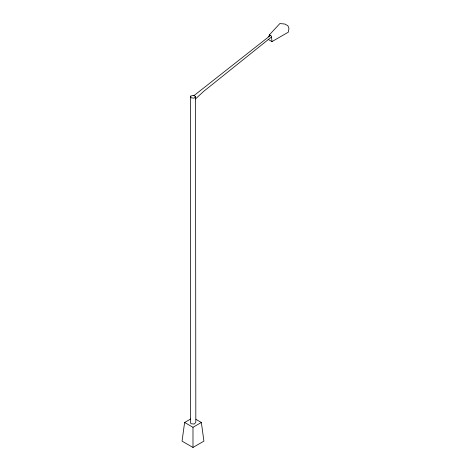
<?xml version="1.0" encoding="UTF-8"?>
<svg xmlns="http://www.w3.org/2000/svg" width="471" height="471" viewBox="0 0 471 471"><rect width="100%" height="100%" fill="white"/><g stroke="black" fill="none" stroke-linecap="round" stroke-linejoin="round"><path stroke-width="0.71" d="M190.649 96.113L190.396 421.804L190.926 423.741L194.282 424.047L195.824 422.299L195.536 96.561L193.375 95.313L190.649 96.113L191.132 97.856L194.152 98.133L195.536 96.561M190.596 419.019L184.626 422.469L182.047 441.133L192.986 447.45L203.925 441.133L201.347 422.469L195.971 419.367M268.823 36.838L269.33 34.913L279.88 23.55L284.92 24.045L287.946 25.793L288.953 28.407L288.317 32.175L271.973 41.607L268.152 39.399M195.418 99.016L203.643 91.403L271.331 37.121M193.869 95.695L270.189 35.619M184.626 422.469L192.986 427.291L201.347 422.469M269.33 34.913L271.484 36.155L271.973 41.607M192.986 427.291L192.986 447.45"/></g></svg>
